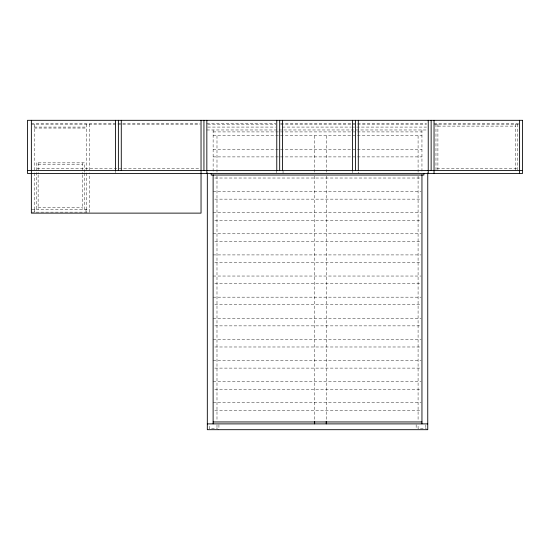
<?xml version="1.0" encoding="UTF-8"?>
<svg xmlns="http://www.w3.org/2000/svg" width="550" height="550" viewBox="0 0 550 550"><rect width="100%" height="100%" fill="white"/><g stroke="black" fill="none" stroke-linecap="round" stroke-linejoin="round"><path stroke-width="0.41" stroke-dasharray="2.75 2.06" d="M31.364 123.214L200.186 123.214M206.841 123.214L275.921 123.214M280.637 123.214L426.532 123.214M434.039 123.214L518.746 123.214M31.364 124.176L200.186 124.176M207.694 124.176L275.921 124.176M280.637 124.176L426.532 124.176M434.039 124.176L518.746 124.183M437.903 126.115L515.735 126.115M34.265 127.078L86.474 127.078M207.701 127.078L275.488 127.078M282.356 127.078L351.003 127.078M351.863 127.078L426.518 127.078M34.265 128.047L86.474 128.047M206.841 129.979L427.756 129.979M213.125 131.917L421.953 131.917M213.125 135.781L421.953 135.781M213.125 149.318L421.953 149.318M213.125 156.901L421.953 156.901M38.136 164.787L82.61 164.787M37.166 168.651L199.588 168.651M436.941 168.651L516.697 168.651M214.844 178.021L421.094 178.021M213.125 191.558L421.094 191.558M214.844 199.141L421.094 199.141M38.136 207.322L82.61 207.322M31.364 209.261L89.375 209.261M31.364 212.156L89.375 212.156L89.375 173.167M213.125 212.678L421.094 212.678M214.844 220.261L421.094 220.261M213.125 233.798L421.094 233.798M214.844 241.388L421.094 241.388M213.125 254.918L421.094 254.918M214.844 262.508L421.094 262.508M213.125 276.038L421.094 276.038M214.844 283.628L421.094 283.628M213.125 297.165L421.094 297.165M214.844 304.748L421.094 304.748M213.125 318.285L421.094 318.285M214.844 325.868L421.094 325.868M213.125 339.405L421.094 339.405M214.844 346.988L421.094 346.988M213.125 360.525L421.094 360.525M214.844 368.108L421.094 368.108M213.125 381.645L421.094 381.645M214.844 389.228L421.094 389.228M213.125 402.765L421.094 402.765M214.844 410.355L421.094 410.355M218.928 429.688L216.989 428.718L209.261 428.718L209.261 424.854M427.756 429.688L425.824 428.718L418.082 428.718L418.082 424.854M517.667 124.183L517.667 169.73M515.735 124.183L515.735 170.589M437.903 124.176L437.903 170.589M435.971 124.176L435.971 169.744M425.824 424.854L425.824 428.718M421.953 129.979L421.953 172.652M418.082 135.781L418.082 172.652M418.082 176.083L418.082 420.454M416.151 424.717L416.151 428.856M358.793 172.033L358.793 173.484M352.502 170.589L352.502 172.762M326.239 135.781L326.239 172.652M326.239 176.083L326.239 420.454M314.641 135.781L314.641 172.652M314.641 176.083L314.641 420.454M283.058 170.589L283.058 173.484M276.774 170.589L276.774 172.762M218.928 424.717L218.928 428.856M216.989 135.781L216.989 172.652M216.989 176.083L216.989 420.454M216.989 424.854L216.989 428.718M213.125 129.979L213.125 172.652M115.479 170.583L115.479 172.762M89.375 124.176L89.375 172.301M86.474 124.176L86.474 172.301M86.474 173.167L86.474 212.156M85.992 209.261L85.992 212.156M84.542 172.301L84.542 162.855L36.204 162.855L36.204 209.261M84.542 173.167L84.542 209.261M82.61 162.855L82.61 174.02M82.61 174.886L82.61 209.261M38.136 162.855L38.136 174.02M38.136 174.886L38.136 209.261M34.753 209.261L34.753 212.156M34.265 124.176L34.265 172.301M34.265 173.167L34.265 212.156"/><path stroke-width="0.82" d="M27.5 170.583L522.5 170.589M213.125 421.953L421.953 421.953M207.322 423.885L427.756 423.885M519.599 120.312L519.599 173.484M434.039 120.312L434.039 173.484M431.138 120.312L431.138 170.589M428.237 120.312L428.237 173.484M427.756 172.947L427.756 429.688L207.322 429.688L207.322 172.947M423.885 173.484L423.885 175.031L211.193 175.031L211.193 173.484M421.953 174.666L421.953 423.885M358.304 120.312L358.304 170.583M355.403 120.312L355.403 170.583M352.502 120.312L352.502 170.583M326.239 421.314L326.239 423.885M314.641 421.314L314.641 423.885M282.576 120.312L282.576 170.583M279.675 120.312L279.675 170.583M276.774 120.312L276.774 170.583M213.125 174.817L213.125 423.885M206.841 120.312L206.841 173.484M203.94 120.312L203.94 170.583M201.039 120.312L201.039 213.125L31.364 213.125L31.364 120.312M121.282 120.312L121.282 170.583M118.381 120.312L118.381 170.583M115.479 120.312L115.479 170.583M522.5 120.312L27.5 120.312L27.5 173.484L522.5 173.484L522.5 120.312"/></g></svg>
